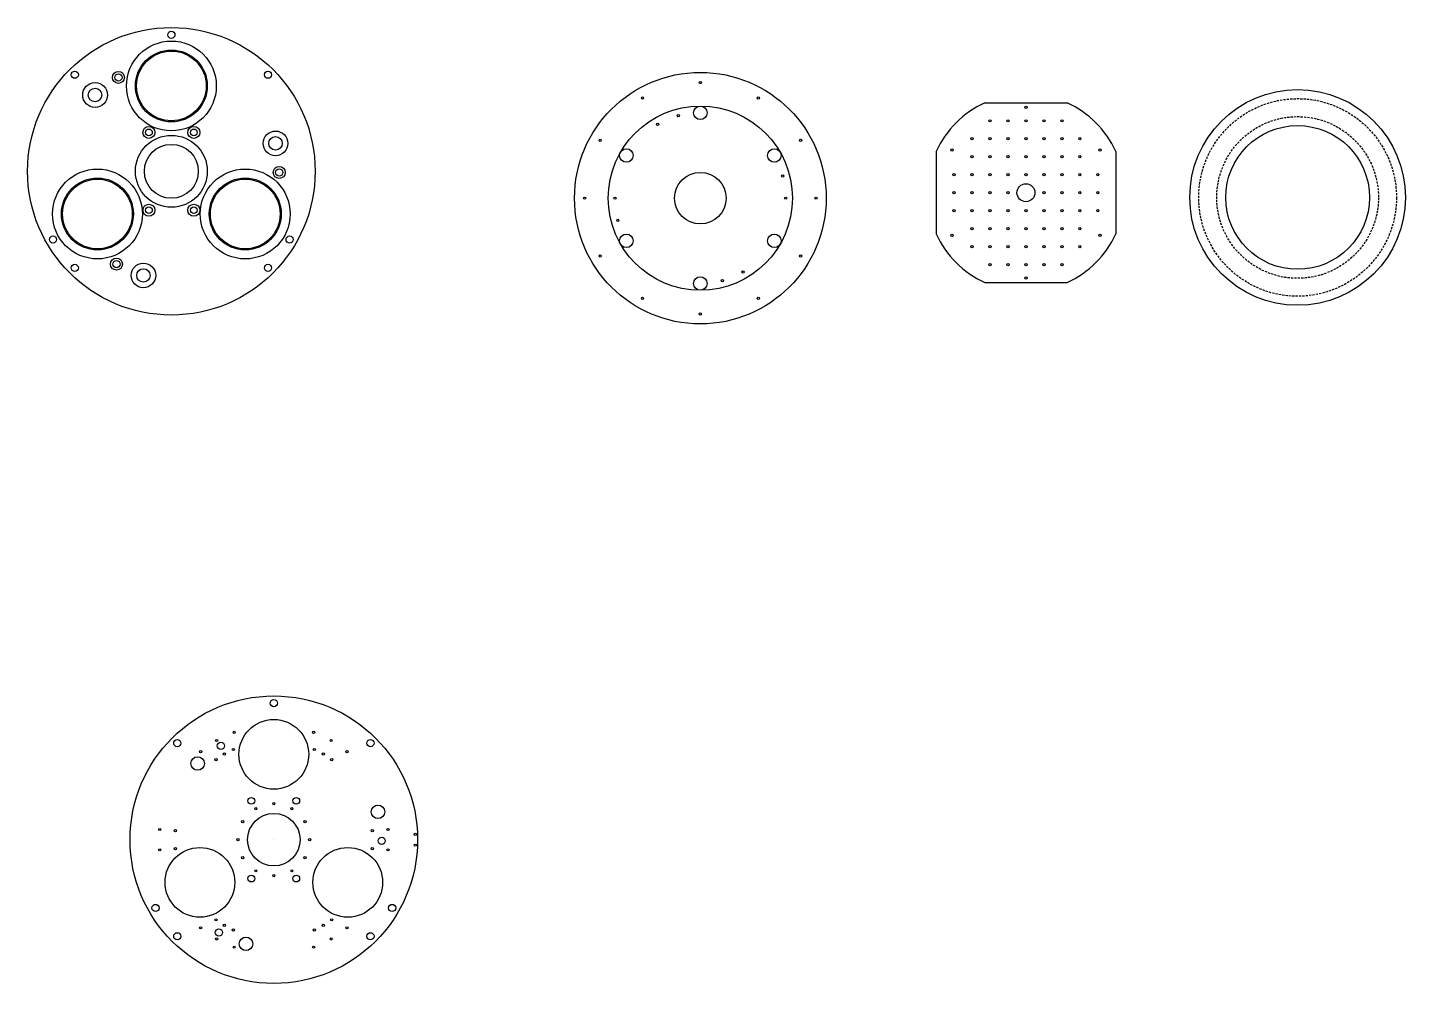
# Model space of a CAD drawing. Header units: inches. Extents: x -55 to 250, y -103 to 80.
# Drawn here: x 96.3 to 249.6, y -99.2 to 7.2 of the extents above; entities that cross this region are included whole.
import ezdxf

# ---------------------------------------------------------------- set-up
doc = ezdxf.new("R2010")
doc.units = ezdxf.units.IN
doc.header["$MEASUREMENT"] = 0
doc.linetypes.add('DASHED2', pattern=[0.375, 0.25, -0.125])

msp = doc.modelspace()

# ---------------------------------------------------------------- linework, layer by layer
at = {"color": 2}
for p, q in [((202.82, -1.19), (211.98, -1.19)), ((197.4, -6.6), (197.4, -15.77)), ((217.4, -6.6), (217.4, -15.77)), ((202.82, -21.19), (211.98, -21.19))]:
    msp.add_line(p, q, dxfattribs=at)
at = {"color": 1}
for p, q in [((123.71, -83.2), (123.71, -83.2)), ((120.61, -94.79), (120.61, -94.79))]:
    msp.add_line(p, q, dxfattribs=at)
for centre, radius in [((112.31, -8.81), 16), ((112.31, 6.39), 0.4), ((112.31, 0.69), 5), ((112.31, 0.69), 4), ((112.31, 0.69), 3.88), ((101.56, 1.94), 0.4), ((106.42, 1.64), 0.667), ((106.42, 1.64), 0.4), ((123.06, 1.94), 0.4), ((103.82, -0.32), 1.38), ((103.82, -0.32), 0.75), ((109.81, -4.48), 0.667), ((109.81, -4.48), 0.375), ((114.81, -4.48), 0.667), ((114.81, -4.48), 0.375), ((123.9, -5.7), 1.37), ((112.31, -8.81), 4), ((112.31, -8.81), 3), ((123.9, -5.7), 0.75), ((104.08, -13.56), 5), ((120.53, -13.56), 5), ((124.31, -8.94), 0.667), ((124.31, -8.94), 0.4), ((104.08, -13.56), 4), ((104.08, -13.56), 3.88), ((120.53, -13.56), 4), ((120.53, -13.56), 3.88), ((109.81, -13.14), 0.667), ((109.81, -13.14), 0.375), ((114.81, -13.14), 0.667), ((114.81, -13.14), 0.375), ((99.14, -16.41), 0.4), ((125.47, -16.41), 0.4), ((101.56, -19.56), 0.4), ((106.2, -19.14), 0.667), ((106.2, -19.14), 0.4), ((109.2, -20.4), 1.37), ((109.2, -20.4), 0.75), ((123.06, -19.56), 0.4), ((123.71, -83.2), 16), ((123.71, -68), 0.4), ((123.71, -73.7), 3.88), ((112.97, -72.45), 0.4), ((117.34, -72.16), 0.125), ((119.3, -71.24), 0.125), ((128.13, -71.24), 0.125), ((130.09, -72.16), 0.125), ((134.46, -72.45), 0.4), ((115.56, -73.4), 0.125), ((117.82, -72.75), 0.4), ((118.21, -73.67), 0.125), ((119.21, -73.16), 0.125), ((128.21, -73.16), 0.125), ((129.21, -73.67), 0.125), ((129.21, -73.67), 0.125), ((131.86, -73.4), 0.125), ((115.23, -74.72), 0.75), ((117.27, -74.29), 0.125), ((130.16, -74.29), 0.125), ((121.21, -78.87), 0.375), ((121.71, -79.74), 0.125), ((123.71, -79.2), 0.125), ((125.71, -79.74), 0.125), ((126.21, -78.87), 0.375), ((135.3, -80.1), 0.75), ((120.25, -81.2), 0.125), ((123.71, -83.2), 2.92), ((127.18, -81.2), 0.125), ((111.01, -82.07), 0.125), ((112.76, -82.2), 0.125), ((134.67, -82.2), 0.125), ((136.41, -82.07), 0.125), ((139.45, -82.6), 0.125), ((111.01, -84.33), 0.125), ((115.49, -87.95), 3.88), ((112.76, -84.2), 0.125), ((119.71, -83.2), 0.125), ((127.71, -83.2), 0.125), ((131.94, -87.95), 3.88), ((134.67, -84.2), 0.125), ((135.71, -83.33), 0.4), ((136.41, -84.33), 0.125), ((139.45, -83.81), 0.125), ((120.25, -85.2), 0.125), ((127.18, -85.2), 0.125), ((121.21, -87.53), 0.375), ((121.71, -86.67), 0.125), ((123.71, -87.2), 0.125), ((125.71, -86.67), 0.125), ((126.21, -87.53), 0.375), ((110.55, -90.8), 0.4), ((136.88, -90.8), 0.4), ((117.27, -92.12), 0.125), ((130.16, -92.12), 0.125), ((115.56, -93.01), 0.125), ((117.6, -93.53), 0.4), ((118.21, -92.73), 0.125), ((119.21, -93.24), 0.125), ((128.21, -93.24), 0.125), ((129.21, -92.73), 0.125), ((131.86, -93.01), 0.125), ((112.97, -93.95), 0.4), ((117.34, -94.24), 0.125), ((119.3, -95.16), 0.125), ((120.61, -94.79), 0.75), ((128.13, -95.16), 0.125), ((130.09, -94.24), 0.125), ((134.46, -93.95), 0.4)]:
    msp.add_circle(centre, radius, dxfattribs=at)
at = {"color": 3}
for centre, radius in [((171.17, -11.8), 14), ((171.17, 1.07), 0.125), ((164.73, -0.65), 0.125), ((177.61, -0.65), 0.125), ((171.17, -11.8), 10.25), ((168.71, -2.62), 0.125), ((171.17, -2.3), 0.75), ((166.42, -3.57), 0.125), ((160.02, -5.36), 0.125), ((160.02, -5.36), 0.125), ((182.32, -5.36), 0.125), ((162.94, -7.05), 0.75), ((179.4, -7.05), 0.75), ((171.17, -11.8), 2.87), ((180.34, -9.34), 0.125), ((158.29, -11.8), 0.125), ((161.67, -11.8), 0.125), ((180.67, -11.8), 0.125), ((184.04, -11.8), 0.125), ((161.99, -14.26), 0.125), ((162.94, -16.55), 0.75), ((179.4, -16.55), 0.75), ((160.02, -18.24), 0.125), ((182.32, -18.24), 0.125), ((175.92, -20.03), 0.125), ((171.17, -21.3), 0.75), ((173.63, -20.98), 0.125), ((164.73, -22.95), 0.125), ((177.61, -22.95), 0.125), ((171.17, -24.68), 0.125)]:
    msp.add_circle(centre, radius, dxfattribs=at)
at = {"color": 6}
for radius in [12, 8]:
    msp.add_circle((237.63, -11.72), radius, dxfattribs=at)
at = {"linetype": 'DASHED2'}
for radius in [11, 9]:
    msp.add_circle((237.63, -11.72), radius, dxfattribs=at)
at = {"color": 2}
for centre, radius in [((203.4, -3.19), 0.125), ((205.4, -3.19), 0.125), ((207.4, -1.69), 0.125), ((207.4, -3.19), 0.125), ((209.4, -3.19), 0.125), ((211.4, -3.19), 0.125), ((201.4, -5.19), 0.125), ((203.4, -5.19), 0.125), ((205.4, -5.19), 0.125), ((207.4, -5.19), 0.125), ((209.4, -5.19), 0.125), ((211.4, -5.19), 0.125), ((213.4, -5.19), 0.125), ((199.17, -6.44), 0.125), ((201.4, -7.19), 0.125), ((203.4, -7.19), 0.125), ((205.4, -7.19), 0.125), ((207.4, -7.19), 0.125), ((209.4, -7.19), 0.125), ((211.4, -7.19), 0.125), ((213.4, -7.19), 0.125), ((215.63, -6.44), 0.125), ((199.4, -9.19), 0.125), ((201.4, -9.19), 0.125), ((203.4, -9.19), 0.125), ((205.4, -9.19), 0.125), ((207.4, -9.19), 0.125), ((209.4, -9.19), 0.125), ((211.4, -9.19), 0.125), ((213.4, -9.19), 0.125), ((215.4, -9.19), 0.125), ((207.4, -11.19), 1), ((199.4, -11.19), 0.125), ((201.4, -11.19), 0.125), ((203.4, -11.19), 0.125), ((205.4, -11.19), 0.125), ((209.4, -11.19), 0.125), ((211.4, -11.19), 0.125), ((213.4, -11.19), 0.125), ((215.4, -11.19), 0.125), ((199.4, -13.19), 0.125), ((201.4, -13.19), 0.125), ((203.4, -13.19), 0.125), ((205.4, -13.19), 0.125), ((207.4, -13.19), 0.125), ((209.4, -13.19), 0.125), ((211.4, -13.19), 0.125), ((213.4, -13.19), 0.125), ((215.4, -13.19), 0.125), ((201.4, -15.19), 0.125), ((203.4, -15.19), 0.125), ((205.4, -15.19), 0.125), ((207.4, -15.19), 0.125), ((209.4, -15.19), 0.125), ((211.4, -15.19), 0.125), ((213.4, -15.19), 0.125), ((199.17, -15.94), 0.125), ((215.63, -15.94), 0.125), ((201.4, -17.19), 0.125), ((203.4, -17.19), 0.125), ((205.4, -17.19), 0.125), ((207.4, -17.19), 0.125), ((209.4, -17.19), 0.125), ((211.4, -17.19), 0.125), ((213.4, -17.19), 0.125), ((203.4, -19.19), 0.125), ((205.4, -19.19), 0.125), ((207.4, -19.19), 0.125), ((209.4, -19.19), 0.125), ((211.4, -19.19), 0.125), ((207.4, -20.69), 0.125)]:
    msp.add_circle(centre, radius, dxfattribs=at)
for start, end in [(114.62, 155.38), (24.62, 65.38), (204.62, 245.38), (294.62, 335.38)]:
    msp.add_arc((207.4, -11.19), 11, start, end, dxfattribs=at)

doc.saveas('drawing.dxf')
